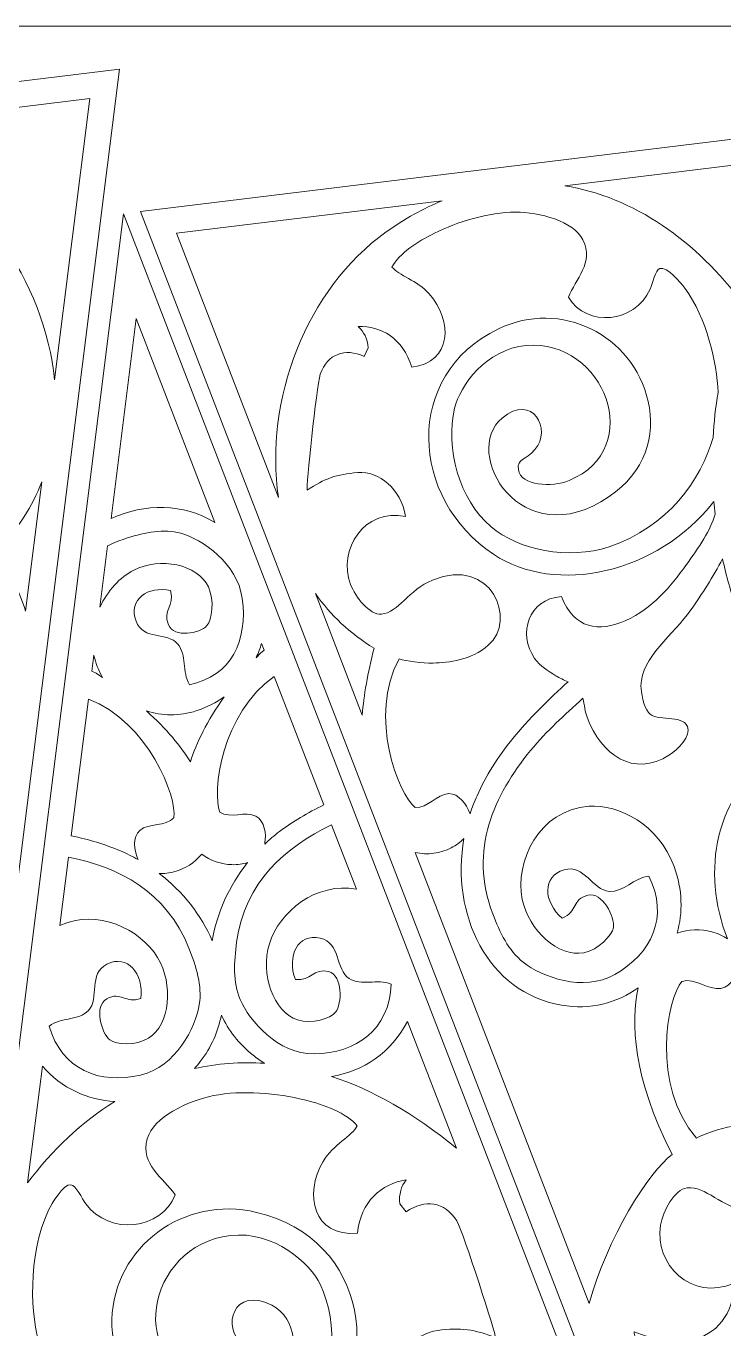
# Model space of a CAD drawing. Header units: millimetres. Extents: x -450 to 450, y -635 to 635.
# Drawn here: x 130.8 to 212, y -186.8 to -35.2 of the extents above; entities that cross this region are included whole.
import ezdxf

# ---------------------------------------------------------------- set-up
doc = ezdxf.new("R2010")
doc.units = ezdxf.units.MM
doc.header["$MEASUREMENT"] = 0
doc.layers.add('Camada 1', color=7, linetype='Continuous')

msp = doc.modelspace()

# ---------------------------------------------------------------- linework, layer by layer
at = {"layer": 'Camada 1', "color": 254, "lineweight": 20}
msp.add_lwpolyline([(-450, -635.1801), (450, -635.1801), (450, -35.1801), (-450, -35.1801), (-450, -635.1801)], close=True, dxfattribs=at)
at = {"layer": 'Camada 1', "color": 250, "lineweight": 20}
for points, knots in [([(106.8318, -317.8333), (106.8318, -317.8333), (141.7092, -40.1801), (141.7092, -40.1801), (141.7092, -40.1801), (141.7092, -40.1801), (6.066, -56.7701), (6.066, -56.7701), (6.066, -56.7701), (6.066, -56.7701), (106.8318, -317.8333), (106.8318, -317.8333)], [0, 0, 0, 0, 0.25, 0.25, 0.25, 0.25, 0.5, 0.5, 0.5, 0.5, 1, 1, 1, 1]), ([(244.8996, -317.8333), (244.8996, -317.8333), (279.777, -40.1801), (279.777, -40.1801), (279.777, -40.1801), (279.777, -40.1801), (144.1338, -56.7701), (144.1338, -56.7701), (144.1338, -56.7701), (144.1338, -56.7701), (244.8996, -317.8333), (244.8996, -317.8333)], [0, 0, 0, 0, 0.25, 0.25, 0.25, 0.25, 0.5, 0.5, 0.5, 0.5, 1, 1, 1, 1]), ([(134.1438, -76.3366), (133.0051, -64.9394), (125.2052, -53.5824), (114.5093, -49.364), (114.5093, -49.364), (112.051, -48.3944), (109.6575, -47.7557), (107.3385, -47.4062), (107.3385, -47.4062), (107.3385, -47.4062), (138.2529, -43.6252), (138.2529, -43.6252), (138.2529, -43.6252), (138.2529, -43.6252), (134.1438, -76.3366), (134.1438, -76.3366)], [0, 0, 0, 0, 0.2, 0.2, 0.2, 0.2, 0.4, 0.4, 0.4, 0.4, 0.6, 0.6, 0.6, 0.6, 1, 1, 1, 1]), ([(231.126, -49.1528), (223.6511, -52.363), (217.7781, -59.0626), (214.2819, -67.4962), (214.2819, -67.4962), (208.8559, -60.1544), (201.5418, -55.0665), (193.5133, -53.753), (193.5133, -53.753), (193.5133, -53.753), (231.126, -49.1528), (231.126, -49.1528)], [0, 0, 0, 0, 0.25, 0.25, 0.25, 0.25, 0.5, 0.5, 0.5, 0.5, 1, 1, 1, 1]), ([(172.7454, -59.1279), (163.3814, -65.7998), (158.5486, -78.7018), (160.1902, -90.0374), (160.1902, -90.0374), (160.1902, -90.0374), (148.3185, -59.2806), (148.3185, -59.2806), (148.3185, -59.2806), (148.3185, -59.2806), (179.233, -55.4996), (179.233, -55.4996), (179.233, -55.4996), (177.0667, -56.3976), (174.8974, -57.5944), (172.7454, -59.1279)], [0, 0, 0, 0, 0.2, 0.2, 0.2, 0.2, 0.4, 0.4, 0.4, 0.4, 0.6, 0.6, 0.6, 0.6, 1, 1, 1, 1]), ([(142.1486, -57.0129), (142.1486, -57.0129), (107.2712, -334.6661), (107.2712, -334.6661), (107.2712, -334.6661), (107.2712, -334.6661), (242.9144, -318.0761), (242.9144, -318.0761), (242.9144, -318.0761), (242.9144, -318.0761), (142.1486, -57.0129), (142.1486, -57.0129)], [0, 0, 0, 0, 0.25, 0.25, 0.25, 0.25, 0.5, 0.5, 0.5, 0.5, 1, 1, 1, 1]), ([(183.3066, -124.7174), (182.9933, -125.4095), (182.7211, -126.1144), (182.4893, -126.827), (182.4893, -126.827), (182.4893, -126.827), (182.4253, -126.6831), (182.4253, -126.6831), (182.4253, -126.6831), (182.1157, -125.7587), (181.1752, -124.4371), (180.0255, -124.4735), (180.0255, -124.4735), (178.607, -124.5186), (177.577, -126.2129), (176.1004, -126.0797), (176.1004, -126.0797), (174.1796, -124.5974), (170.5822, -115.4978), (174.2372, -108.8007), (174.2372, -108.8007), (175.0481, -109.0543), (176.9417, -109.3304), (178.1877, -109.2814), (178.1877, -109.2814), (180.037, -109.2079), (182.617, -108.9752), (184.6177, -107.2217), (184.6177, -107.2217), (188.0154, -104.2458), (184.9734, -96.825), (178.1328, -99.6257), (178.1328, -99.6257), (175.3056, -100.783), (174.1864, -103.4124), (172.1905, -103.6016), (172.1905, -103.6016), (170.8063, -103.7329), (169.1371, -101.5912), (168.5936, -100.1323), (168.5936, -100.1323), (167.0736, -96.051), (170.1769, -91.2261), (174.9992, -92.2473), (174.9992, -92.2473), (174.4089, -88.9637), (171.9465, -86.9418), (169.4187, -87.1327), (169.4187, -87.1327), (166.9602, -87.3185), (165.5566, -87.8082), (163.5294, -89.1742), (163.5294, -89.1742), (163.4281, -88.9275), (164.6054, -77.2459), (165.066, -75.689), (165.066, -75.689), (165.9191, -73.3056), (167.9223, -72.6005), (170.1671, -73.605), (170.1671, -73.605), (170.1671, -73.605), (170.6469, -72.6102), (170.6469, -72.6102), (170.6469, -72.6102), (170.5653, -71.5303), (170.1234, -70.7122), (169.4794, -70.1507), (169.4794, -70.1507), (172.1221, -69.9958), (174.6957, -71.5325), (175.7146, -74.8468), (175.7146, -74.8468), (180.4198, -74.336), (180.4989, -69.4719), (177.7447, -66.3293), (177.7447, -66.3293), (176.3438, -64.7315), (174.1827, -64.2159), (173.4105, -63.219), (173.4105, -63.219), (174.2216, -61.6209), (176.4685, -60.2047), (178.3494, -59.2755), (178.3494, -59.2755), (180.9792, -57.9757), (184.749, -56.8138), (187.7707, -56.8334), (187.7707, -56.8334), (190.6317, -56.8514), (194.4992, -57.8262), (195.6363, -60.066), (195.6363, -60.066), (196.9709, -62.695), (194.7658, -64.6236), (193.9411, -66.73), (193.9411, -66.73), (196.0735, -70.267), (201.682, -69.7617), (203.4596, -65.7768), (203.4596, -65.7768), (203.7561, -65.1118), (204.0569, -63.5679), (204.5959, -63.3795), (204.5959, -63.3795), (205.3913, -63.1), (207.0305, -65.0363), (207.482, -65.6591), (207.482, -65.6591), (210.0923, -69.2623), (211.1909, -74.2323), (211.3619, -77.8045), (211.3619, -77.8045), (211.0782, -79.5199), (210.8801, -81.2691), (210.7748, -83.0434), (210.7748, -83.0434), (209.3791, -87.9613), (205.5371, -93.4652), (198.6971, -95.7504), (198.6971, -95.7504), (193.9004, -97.352), (188.1275, -96.1313), (184.9086, -93.408), (184.9086, -93.408), (181.2194, -90.2863), (179.5916, -84.2103), (180.6908, -79.6406), (180.6908, -79.6406), (181.3113, -77.0626), (184.3591, -72.7509), (189.0351, -72.3469), (189.0351, -72.3469), (198.1701, -71.5564), (203.0008, -84.3911), (194.0132, -88.0475), (194.0132, -88.0475), (192.0557, -88.8446), (188.4001, -88.7311), (188.1255, -86.7702), (188.1255, -86.7702), (187.9437, -85.467), (188.9506, -85.7174), (190.0525, -84.4483), (190.0525, -84.4483), (192.0586, -82.1375), (189.7763, -77.818), (186.2147, -80.7884), (186.2147, -80.7884), (181.4299, -84.7785), (188.4088, -96.9204), (198.6724, -89.9247), (198.6724, -89.9247), (202.8592, -87.07), (204.1523, -82.8287), (203.2347, -78.8605), (203.2347, -78.8605), (201.4326, -71.067), (193.056, -66.9261), (185.7978, -70.4098), (185.7978, -70.4098), (174.6457, -75.7625), (175.5056, -90.2085), (185.2205, -96.6354), (185.2205, -96.6354), (192.476, -101.436), (204.2398, -98.941), (210.878, -90.4977), (210.878, -90.4977), (210.92, -90.9871), (210.9695, -91.477), (211.0256, -91.9677), (211.0256, -91.9677), (210.5253, -93.79), (209.0809, -95.8796), (207.6778, -97.8241), (207.6778, -97.8241), (205.7819, -100.4519), (203.6922, -102.9593), (200.6259, -104.3343), (200.6259, -104.3343), (197.4722, -105.7481), (194.6435, -105.3372), (193.119, -101.5421), (193.119, -101.5421), (189.2636, -101.837), (188.0285, -105.8697), (190.0145, -108.7391), (190.0145, -108.7391), (190.6484, -109.656), (191.5938, -110.2072), (192.4778, -110.7642), (192.4778, -110.7642), (192.9048, -111.0331), (193.4308, -111.2545), (193.9091, -111.4703), (193.9091, -111.4703), (191.7567, -113.3512), (189.1971, -115.9352), (187.4765, -118.0514), (187.4765, -118.0514), (185.691, -120.2475), (184.3397, -122.4347), (183.3066, -124.7174)], [0, 0, 0, 0, 0.01923077, 0.01923077, 0.01923077, 0.01923077, 0.03846154, 0.03846154, 0.03846154, 0.03846154, 0.05769231, 0.05769231, 0.05769231, 0.05769231, 0.07692308, 0.07692308, 0.07692308, 0.07692308, 0.09615385, 0.09615385, 0.09615385, 0.09615385, 0.11538462, 0.11538462, 0.11538462, 0.11538462, 0.13461538, 0.13461538, 0.13461538, 0.13461538, 0.15384615, 0.15384615, 0.15384615, 0.15384615, 0.17307692, 0.17307692, 0.17307692, 0.17307692, 0.19230769, 0.19230769, 0.19230769, 0.19230769, 0.21153846, 0.21153846, 0.21153846, 0.21153846, 0.23076923, 0.23076923, 0.23076923, 0.23076923, 0.25, 0.25, 0.25, 0.25, 0.26923077, 0.26923077, 0.26923077, 0.26923077, 0.28846154, 0.28846154, 0.28846154, 0.28846154, 0.30769231, 0.30769231, 0.30769231, 0.30769231, 0.32692308, 0.32692308, 0.32692308, 0.32692308, 0.34615385, 0.34615385, 0.34615385, 0.34615385, 0.36538462, 0.36538462, 0.36538462, 0.36538462, 0.38461538, 0.38461538, 0.38461538, 0.38461538, 0.40384615, 0.40384615, 0.40384615, 0.40384615, 0.42307692, 0.42307692, 0.42307692, 0.42307692, 0.44230769, 0.44230769, 0.44230769, 0.44230769, 0.46153846, 0.46153846, 0.46153846, 0.46153846, 0.48076923, 0.48076923, 0.48076923, 0.48076923, 0.5, 0.5, 0.5, 0.5, 0.51923077, 0.51923077, 0.51923077, 0.51923077, 0.53846154, 0.53846154, 0.53846154, 0.53846154, 0.55769231, 0.55769231, 0.55769231, 0.55769231, 0.57692308, 0.57692308, 0.57692308, 0.57692308, 0.59615385, 0.59615385, 0.59615385, 0.59615385, 0.61538462, 0.61538462, 0.61538462, 0.61538462, 0.63461538, 0.63461538, 0.63461538, 0.63461538, 0.65384615, 0.65384615, 0.65384615, 0.65384615, 0.67307692, 0.67307692, 0.67307692, 0.67307692, 0.69230769, 0.69230769, 0.69230769, 0.69230769, 0.71153846, 0.71153846, 0.71153846, 0.71153846, 0.73076923, 0.73076923, 0.73076923, 0.73076923, 0.75, 0.75, 0.75, 0.75, 0.76923077, 0.76923077, 0.76923077, 0.76923077, 0.78846154, 0.78846154, 0.78846154, 0.78846154, 0.80769231, 0.80769231, 0.80769231, 0.80769231, 0.82692308, 0.82692308, 0.82692308, 0.82692308, 0.84615385, 0.84615385, 0.84615385, 0.84615385, 0.86538462, 0.86538462, 0.86538462, 0.86538462, 0.88461538, 0.88461538, 0.88461538, 0.88461538, 0.90384615, 0.90384615, 0.90384615, 0.90384615, 0.92307692, 0.92307692, 0.92307692, 0.92307692, 0.94230769, 0.94230769, 0.94230769, 0.94230769, 0.96153846, 0.96153846, 0.96153846, 0.96153846, 1, 1, 1, 1]), ([(152.8017, -92.9442), (149.1023, -90.6614), (144.7043, -90.7066), (140.7193, -92.4617), (140.7193, -92.4617), (140.7193, -92.4617), (143.6402, -69.2086), (143.6402, -69.2086), (143.6402, -69.2086), (143.6402, -69.2086), (152.8017, -92.9442), (152.8017, -92.9442)], [0, 0, 0, 0, 0.25, 0.25, 0.25, 0.25, 0.5, 0.5, 0.5, 0.5, 1, 1, 1, 1]), ([(130.7651, -103.2351), (130.0362, -101.0644), (128.9963, -98.6627), (127.5508, -96.0213), (127.5508, -96.0213), (129.8798, -93.6899), (131.5541, -91.0397), (132.6523, -88.2109), (132.6523, -88.2109), (132.6523, -88.2109), (130.7651, -103.2351), (130.7651, -103.2351)], [0, 0, 0, 0, 0.25, 0.25, 0.25, 0.25, 0.5, 0.5, 0.5, 0.5, 1, 1, 1, 1]), ([(155.9841, -101.7771), (156.6539, -106.6441), (154.7081, -110.8258), (149.8257, -111.8091), (149.8257, -111.8091), (148.9705, -110.2741), (149.535, -108.3515), (148.4938, -107.0861), (148.4938, -107.0861), (147.2775, -105.6077), (144.4712, -106.7105), (143.6254, -104.4122), (143.6254, -104.4122), (142.6981, -101.8955), (144.965, -100.2612), (147.6516, -100.8579), (147.6516, -100.8579), (148.1279, -102.7116), (146.663, -103.0762), (147.3875, -104.8229), (147.3875, -104.8229), (148.0503, -106.4224), (151.0937, -105.8288), (151.8784, -104.9314), (151.8784, -104.9314), (152.4695, -104.2553), (152.7762, -102.0015), (152.0363, -100.4321), (152.0363, -100.4321), (150.7802, -97.7672), (146.4257, -96.9179), (143.3655, -98.4711), (143.3655, -98.4711), (141.7501, -99.2917), (140.2974, -100.8715), (139.4212, -102.7952), (139.4212, -102.7952), (139.4212, -102.7952), (140.3183, -95.6541), (140.3183, -95.6541), (140.3183, -95.6541), (141.0336, -95.2975), (141.8005, -94.9883), (142.6234, -94.7323), (142.6234, -94.7323), (144.672, -94.0945), (146.8354, -93.6164), (148.8232, -94.1777), (148.8232, -94.1777), (151.3038, -94.8782), (155.4112, -97.6069), (155.9841, -101.7771)], [0, 0, 0, 0, 0.07142857, 0.07142857, 0.07142857, 0.07142857, 0.14285714, 0.14285714, 0.14285714, 0.14285714, 0.21428571, 0.21428571, 0.21428571, 0.21428571, 0.28571429, 0.28571429, 0.28571429, 0.28571429, 0.35714286, 0.35714286, 0.35714286, 0.35714286, 0.42857143, 0.42857143, 0.42857143, 0.42857143, 0.5, 0.5, 0.5, 0.5, 0.57142857, 0.57142857, 0.57142857, 0.57142857, 0.64285714, 0.64285714, 0.64285714, 0.64285714, 0.71428571, 0.71428571, 0.71428571, 0.71428571, 0.78571429, 0.78571429, 0.78571429, 0.78571429, 0.85714286, 0.85714286, 0.85714286, 0.85714286, 1, 1, 1, 1]), ([(199.3307, -145.5214), (195.6601, -147.6089), (190.8501, -145.787), (188.6952, -144.1009), (188.6952, -144.1009), (186.9683, -142.7499), (185.951, -140.6067), (185.1342, -138.4629), (185.1342, -138.4629), (182.2849, -130.9881), (185.3198, -124.6312), (189.5439, -119.4489), (189.5439, -119.4489), (191.4271, -117.1391), (193.5003, -115.3595), (195.6271, -113.3858), (195.6271, -113.3858), (195.8208, -114.1509), (195.8801, -114.986), (196.1132, -115.5975), (196.1132, -115.5975), (197.777, -119.9628), (201.4493, -122.6465), (205.7261, -119.9758), (205.7261, -119.9758), (206.6729, -119.3838), (208.2513, -117.7206), (207.7914, -116.6644), (207.7914, -116.6644), (207.1497, -115.192), (204.2088, -116.1777), (203.2495, -115.0376), (203.2495, -115.0376), (202.686, -114.3677), (202.3776, -112.707), (202.3877, -111.9247), (202.3877, -111.9247), (202.4302, -108.6066), (206.2281, -105.9074), (208.1993, -103.1002), (208.1993, -103.1002), (209.5075, -101.2376), (210.7649, -99.2496), (211.8886, -97.175), (211.8886, -97.175), (212.3135, -99.1171), (212.8569, -101.0566), (213.5212, -102.9805), (213.5212, -102.9805), (214.0774, -102.2663), (214.6708, -101.8803), (215.2806, -101.7508), (215.2806, -101.7508), (214.1313, -106.3555), (212.9573, -110.4325), (213.2483, -114.4643), (213.2483, -114.4643), (213.4442, -117.1645), (215.5916, -119.4593), (217.9974, -120.1408), (217.9974, -120.1408), (211.0916, -124.3662), (209.3034, -133.501), (212.4632, -141.372), (212.4632, -141.372), (211.9459, -141.0171), (211.317, -140.7399), (210.6313, -140.5609), (210.6313, -140.5609), (209.3677, -140.2314), (207.9089, -140.235), (206.5876, -140.7005), (206.5876, -140.7005), (207.2687, -138.3393), (207.2382, -135.6706), (206.2414, -132.9359), (206.2414, -132.9359), (204.472, -128.0805), (199.8232, -125.6975), (196.3066, -125.9499), (196.3066, -125.9499), (190.4983, -126.3652), (187.6697, -132.4484), (188.5727, -136.7865), (188.5727, -136.7865), (189.3173, -140.3598), (192.7991, -143.5545), (195.7188, -142.9809), (195.7188, -142.9809), (197.4386, -142.6431), (199.025, -140.9884), (199.1788, -140.0657), (199.1788, -140.0657), (199.3828, -138.841), (197.8891, -135.8749), (196.1955, -136.2969), (196.1955, -136.2969), (194.3455, -136.7574), (195.0017, -138.2339), (193.2271, -138.9725), (193.2271, -138.9725), (191.0215, -137.0467), (190.8526, -134.1006), (193.4429, -133.3373), (193.4429, -133.3373), (195.8079, -132.6398), (196.7458, -135.7182), (198.7007, -135.8434), (198.7007, -135.8434), (200.374, -135.9508), (201.5318, -134.2808), (203.2987, -134.0628), (203.2987, -134.0628), (205.6702, -138.8402), (203.6156, -143.0861), (199.3307, -145.5214)], [0, 0, 0, 0, 0.03333333, 0.03333333, 0.03333333, 0.03333333, 0.06666667, 0.06666667, 0.06666667, 0.06666667, 0.1, 0.1, 0.1, 0.1, 0.13333333, 0.13333333, 0.13333333, 0.13333333, 0.16666667, 0.16666667, 0.16666667, 0.16666667, 0.2, 0.2, 0.2, 0.2, 0.23333333, 0.23333333, 0.23333333, 0.23333333, 0.26666667, 0.26666667, 0.26666667, 0.26666667, 0.3, 0.3, 0.3, 0.3, 0.33333333, 0.33333333, 0.33333333, 0.33333333, 0.36666667, 0.36666667, 0.36666667, 0.36666667, 0.4, 0.4, 0.4, 0.4, 0.43333333, 0.43333333, 0.43333333, 0.43333333, 0.46666667, 0.46666667, 0.46666667, 0.46666667, 0.5, 0.5, 0.5, 0.5, 0.53333333, 0.53333333, 0.53333333, 0.53333333, 0.56666667, 0.56666667, 0.56666667, 0.56666667, 0.6, 0.6, 0.6, 0.6, 0.63333333, 0.63333333, 0.63333333, 0.63333333, 0.66666667, 0.66666667, 0.66666667, 0.66666667, 0.7, 0.7, 0.7, 0.7, 0.73333333, 0.73333333, 0.73333333, 0.73333333, 0.76666667, 0.76666667, 0.76666667, 0.76666667, 0.8, 0.8, 0.8, 0.8, 0.83333333, 0.83333333, 0.83333333, 0.83333333, 0.86666667, 0.86666667, 0.86666667, 0.86666667, 0.9, 0.9, 0.9, 0.9, 0.93333333, 0.93333333, 0.93333333, 0.93333333, 1, 1, 1, 1]), ([(171.333, -107.553), (170.5668, -110.4649), (170.1365, -113.0464), (169.9522, -115.3287), (169.9522, -115.3287), (169.9522, -115.3287), (164.4996, -101.2023), (164.4996, -101.2023), (164.4996, -101.2023), (166.2471, -103.6831), (168.5108, -105.8516), (171.333, -107.553)], [0, 0, 0, 0, 0.25, 0.25, 0.25, 0.25, 0.5, 0.5, 0.5, 0.5, 1, 1, 1, 1]), ([(158.5282, -107.7801), (158.5282, -107.7801), (158.0965, -108.1415), (158.0965, -108.1415), (158.0965, -108.1415), (158.0965, -108.1415), (157.6069, -108.6644), (157.6069, -108.6644), (157.6069, -108.6644), (157.8537, -108.1231), (158.0599, -107.5642), (158.2243, -106.9928), (158.2243, -106.9928), (158.2243, -106.9928), (158.5282, -107.7801), (158.5282, -107.7801)], [0, 0, 0, 0, 0.2, 0.2, 0.2, 0.2, 0.4, 0.4, 0.4, 0.4, 0.6, 0.6, 0.6, 0.6, 1, 1, 1, 1]), ([(139.7315, -110.9577), (139.7315, -110.9577), (138.9931, -110.4779), (138.9931, -110.4779), (138.9931, -110.4779), (138.9931, -110.4779), (138.4871, -110.2312), (138.4871, -110.2312), (138.4871, -110.2312), (138.4871, -110.2312), (138.7225, -108.3576), (138.7225, -108.3576), (138.7225, -108.3576), (138.9015, -109.2362), (139.2292, -110.1116), (139.7315, -110.9577)], [0, 0, 0, 0, 0.2, 0.2, 0.2, 0.2, 0.4, 0.4, 0.4, 0.4, 0.6, 0.6, 0.6, 0.6, 1, 1, 1, 1]), ([(165.4824, -125.797), (163.5764, -126.6944), (161.8819, -127.7178), (160.3282, -128.8839), (160.3282, -128.8839), (159.7226, -129.3384), (159.1466, -129.8241), (158.6023, -130.3357), (158.6023, -130.3357), (158.6023, -130.3357), (158.6155, -130.1792), (158.6155, -130.1792), (158.6155, -130.1792), (158.7882, -129.2228), (158.6001, -127.6171), (157.5778, -127.0973), (157.5778, -127.0973), (156.3166, -126.4564), (154.604, -127.4428), (153.3775, -126.6187), (153.3775, -126.6187), (152.4266, -124.4399), (153.589, -115.0559), (159.7099, -110.8419), (159.7099, -110.8419), (159.7099, -110.8419), (165.4824, -125.797), (165.4824, -125.797)], [0, 0, 0, 0, 0.125, 0.125, 0.125, 0.125, 0.25, 0.25, 0.25, 0.25, 0.375, 0.375, 0.375, 0.375, 0.5, 0.5, 0.5, 0.5, 0.625, 0.625, 0.625, 0.625, 0.75, 0.75, 0.75, 0.75, 1, 1, 1, 1]), ([(138.0781, -113.4876), (145.0342, -116.1022), (148.424, -124.9294), (148.0262, -127.2732), (148.0262, -127.2732), (147.0344, -128.3686), (145.1346, -127.824), (144.0651, -128.75), (144.0651, -128.75), (143.1981, -129.5008), (143.4026, -131.1046), (143.8007, -131.9911), (143.8007, -131.9911), (143.8007, -131.9911), (143.8512, -132.1399), (143.8512, -132.1399), (143.8512, -132.1399), (143.1997, -131.7746), (142.5236, -131.442), (141.8263, -131.1468), (141.8263, -131.1468), (140.0373, -130.3895), (138.1461, -129.8047), (136.0801, -129.3931), (136.0801, -129.3931), (136.0801, -129.3931), (138.0781, -113.4876), (138.0781, -113.4876)], [0, 0, 0, 0, 0.125, 0.125, 0.125, 0.125, 0.25, 0.25, 0.25, 0.25, 0.375, 0.375, 0.375, 0.375, 0.5, 0.5, 0.5, 0.5, 0.625, 0.625, 0.625, 0.625, 0.75, 0.75, 0.75, 0.75, 1, 1, 1, 1]), ([(153.8886, -113.2098), (151.8799, -116.0383), (150.657, -118.5728), (149.9457, -120.7637), (149.9457, -120.7637), (148.8137, -118.9472), (147.1815, -116.9494), (144.8453, -114.8617), (144.8453, -114.8617), (146.6154, -115.4186), (148.635, -115.4983), (150.6878, -114.824), (150.6878, -114.824), (151.8855, -114.4308), (152.9532, -113.8808), (153.8886, -113.2098)], [0, 0, 0, 0, 0.2, 0.2, 0.2, 0.2, 0.4, 0.4, 0.4, 0.4, 0.6, 0.6, 0.6, 0.6, 1, 1, 1, 1]), ([(173.3173, -146.6391), (173.0985, -151.9517), (169.2666, -154.6768), (164.3542, -154.75), (164.3542, -154.75), (160.1453, -154.8137), (156.8157, -150.9145), (155.741, -148.4077), (155.741, -148.4077), (154.88, -146.3989), (155.0188, -144.038), (155.3331, -141.7727), (155.3331, -141.7727), (156.3129, -134.7048), (160.9809, -130.679), (166.3777, -128.1168), (166.3777, -128.1168), (166.3777, -128.1168), (169.2671, -135.6026), (169.2671, -135.6026), (169.2671, -135.6026), (164.6294, -134.695), (160.2838, -138.2219), (159.1419, -141.9568), (159.1419, -141.9568), (158.0789, -145.4368), (159.5896, -149.8984), (162.4164, -150.7974), (162.4164, -150.7974), (164.0813, -151.3269), (166.261, -150.6417), (166.838, -149.9093), (166.838, -149.9093), (167.6037, -148.9367), (167.7209, -145.6283), (166.0383, -145.1848), (166.0383, -145.1848), (164.2007, -144.7), (164.0662, -146.3052), (162.1612, -146.0996), (162.1612, -146.0996), (161.1573, -143.3587), (162.4226, -140.703), (165.0524, -141.2785), (165.0524, -141.2785), (167.4538, -141.8031), (166.7968, -144.9429), (168.4452, -145.9901), (168.4452, -145.9901), (169.856, -146.8865), (171.6687, -145.9822), (173.3173, -146.6391)], [0, 0, 0, 0, 0.07142857, 0.07142857, 0.07142857, 0.07142857, 0.14285714, 0.14285714, 0.14285714, 0.14285714, 0.21428571, 0.21428571, 0.21428571, 0.21428571, 0.28571429, 0.28571429, 0.28571429, 0.28571429, 0.35714286, 0.35714286, 0.35714286, 0.35714286, 0.42857143, 0.42857143, 0.42857143, 0.42857143, 0.5, 0.5, 0.5, 0.5, 0.57142857, 0.57142857, 0.57142857, 0.57142857, 0.64285714, 0.64285714, 0.64285714, 0.64285714, 0.71428571, 0.71428571, 0.71428571, 0.71428571, 0.78571429, 0.78571429, 0.78571429, 0.78571429, 0.85714286, 0.85714286, 0.85714286, 0.85714286, 1, 1, 1, 1]), ([(206.0087, -166.4489), (203.357, -168.4158), (198.3916, -176.2003), (196.3751, -183.7853), (196.3751, -183.7853), (196.3751, -183.7853), (176.1221, -131.3138), (176.1221, -131.3138), (176.1221, -131.3138), (177.5473, -131.6666), (179.0684, -131.4027), (180.2848, -130.7874), (180.2848, -130.7874), (180.8672, -130.4926), (181.3804, -130.117), (181.779, -129.6899), (181.779, -129.6899), (180.2494, -138.4865), (184.4913, -147.5953), (193.146, -149.0883), (193.146, -149.0883), (196.4606, -149.6602), (199.6016, -148.8289), (202.0567, -147.0812), (202.0567, -147.0812), (201.1809, -151.0507), (201.4106, -157.3838), (206.0087, -166.4489)], [0, 0, 0, 0, 0.125, 0.125, 0.125, 0.125, 0.25, 0.25, 0.25, 0.25, 0.375, 0.375, 0.375, 0.375, 0.5, 0.5, 0.5, 0.5, 0.625, 0.625, 0.625, 0.625, 0.75, 0.75, 0.75, 0.75, 1, 1, 1, 1]), ([(144.1529, -157.2207), (139.3676, -158.3336), (134.9919, -156.6124), (133.4992, -151.5091), (133.4992, -151.5091), (134.9408, -150.4742), (136.9181, -150.915), (138.0713, -149.705), (138.0713, -149.705), (139.4188, -148.2914), (138.0243, -145.4026), (140.2286, -144.3146), (140.2286, -144.3146), (142.6422, -143.1223), (144.5102, -145.3947), (144.1964, -148.2968), (144.1964, -148.2968), (142.3971, -148.9555), (141.8798, -147.43), (140.2131, -148.3434), (140.2131, -148.3434), (138.687, -149.1793), (139.5982, -152.362), (140.5757, -153.1213), (140.5757, -153.1213), (141.3121, -153.6931), (143.5928, -153.8328), (145.081, -152.9177), (145.081, -152.9177), (147.6077, -151.3639), (147.9986, -146.6697), (146.1283, -143.5484), (146.1283, -143.5484), (144.1199, -140.1989), (139.0523, -137.8232), (134.7701, -139.8219), (134.7701, -139.8219), (134.7701, -139.8219), (135.7702, -131.8602), (135.7702, -131.8602), (135.7702, -131.8602), (141.6255, -133.0463), (147.1261, -135.8284), (149.7805, -142.4518), (149.7805, -142.4518), (150.6315, -144.5746), (151.3352, -146.8325), (150.9837, -148.9896), (150.9837, -148.9896), (150.5448, -151.6815), (148.2531, -156.2682), (144.1529, -157.2207)], [0, 0, 0, 0, 0.07142857, 0.07142857, 0.07142857, 0.07142857, 0.14285714, 0.14285714, 0.14285714, 0.14285714, 0.21428571, 0.21428571, 0.21428571, 0.21428571, 0.28571429, 0.28571429, 0.28571429, 0.28571429, 0.35714286, 0.35714286, 0.35714286, 0.35714286, 0.42857143, 0.42857143, 0.42857143, 0.42857143, 0.5, 0.5, 0.5, 0.5, 0.57142857, 0.57142857, 0.57142857, 0.57142857, 0.64285714, 0.64285714, 0.64285714, 0.64285714, 0.71428571, 0.71428571, 0.71428571, 0.71428571, 0.78571429, 0.78571429, 0.78571429, 0.78571429, 0.85714286, 0.85714286, 0.85714286, 0.85714286, 1, 1, 1, 1]), ([(156.6085, -132.497), (154.4369, -135.2152), (153.0131, -138.3979), (152.4932, -141.5926), (152.4932, -141.5926), (151.2187, -138.6174), (149.0699, -135.8716), (146.3071, -133.757), (146.3071, -133.757), (146.8877, -133.8001), (147.5176, -133.7283), (148.1435, -133.5506), (148.1435, -133.5506), (149.3043, -133.2205), (150.4539, -132.5249), (151.2609, -131.5173), (151.2609, -131.5173), (152.287, -132.3007), (153.5704, -132.6988), (154.7765, -132.7393), (154.7765, -132.7393), (155.4268, -132.761), (156.0554, -132.6788), (156.6085, -132.497)], [0, 0, 0, 0, 0.14285714, 0.14285714, 0.14285714, 0.14285714, 0.28571429, 0.28571429, 0.28571429, 0.28571429, 0.42857143, 0.42857143, 0.42857143, 0.42857143, 0.57142857, 0.57142857, 0.57142857, 0.57142857, 0.71428571, 0.71428571, 0.71428571, 0.71428571, 1, 1, 1, 1]), ([(217.6787, -211.7324), (218.2922, -210.5383), (220.4936, -209.5424), (221.6515, -207.5935), (221.6515, -207.5935), (223.9274, -203.7606), (222.8061, -198.7604), (217.665, -199.2438), (217.665, -199.2438), (217.2817, -202.8812), (214.8567, -205.0189), (211.9972, -205.4267), (211.9972, -205.4267), (212.5663, -204.7092), (212.8646, -203.7704), (212.7217, -202.6389), (212.7217, -202.6389), (212.7217, -202.6389), (211.9966, -201.7159), (211.9966, -201.7159), (211.9966, -201.7159), (209.8098, -203.2341), (207.5171, -202.9369), (206.0968, -200.6617), (206.0968, -200.6617), (205.2723, -199.1546), (201.5237, -187.3582), (201.5795, -187.0818), (201.5795, -187.0818), (204.0388, -188.0556), (205.6442, -188.2594), (208.3133, -187.9231), (208.3133, -187.9231), (211.0575, -187.5772), (213.2601, -184.9629), (213.1915, -181.4493), (213.1915, -181.4493), (208.2518, -183.5381), (203.9045, -179.2276), (204.6603, -174.6915), (204.6603, -174.6915), (204.9308, -173.0699), (206.2596, -170.5024), (207.768, -170.3405), (207.768, -170.3405), (209.943, -170.1071), (211.7003, -172.579), (214.9706, -173.1656), (214.9706, -173.1656), (222.8836, -174.5857), (224.5556, -166.2779), (220.2875, -163.9381), (220.2875, -163.9381), (217.774, -162.559), (214.965, -162.8728), (212.9716, -163.1942), (212.9716, -163.1942), (211.6285, -163.4112), (209.6622, -164.1026), (208.8489, -164.5383), (208.8489, -164.5383), (203.5126, -158.4153), (205.4207, -148.2568), (207.1593, -146.3152), (207.1593, -146.3152), (208.7101, -145.8609), (210.1727, -147.3873), (211.6995, -147.1292), (211.6995, -147.1292), (212.9368, -146.9199), (213.661, -145.3548), (213.7953, -144.3348), (213.7953, -144.3348), (213.7953, -144.3348), (213.833, -144.1726), (213.833, -144.1726), (213.833, -144.1726), (214.2328, -144.8578), (214.6741, -145.5266), (215.1567, -146.1731), (215.1567, -146.1731), (216.748, -148.3059), (218.6595, -150.2717), (221.037, -152.1536), (221.037, -152.1536), (223.3281, -153.9669), (226.6164, -156.0826), (229.3192, -157.5605), (229.3192, -157.5605), (228.8537, -157.8859), (228.3384, -158.2272), (227.939, -158.5962), (227.939, -158.5962), (227.1122, -159.3606), (226.2186, -160.1321), (225.736, -161.2141), (225.736, -161.2141), (224.2234, -164.6002), (226.4039, -168.4946), (230.5901, -167.9711), (230.5901, -167.9711), (231.4117, -163.7289), (234.3495, -162.6979), (238.0238, -163.4789), (238.0238, -163.4789), (241.5962, -164.2387), (244.3655, -166.3764), (246.9533, -168.6798), (246.9533, -168.6798), (249.5517, -170.9924), (252.2888, -173.5645), (252.311, -175.8613), (252.311, -175.8613), (243.4093, -168.268), (230.0199, -168.1267), (223.1883, -174.7282), (223.1883, -174.7282), (214.1677, -183.4434), (216.3266, -198.5288), (229.3947, -201.6553), (229.3947, -201.6553), (237.8999, -203.6901), (245.9762, -197.6203), (246.2427, -189.1943), (246.2427, -189.1943), (246.3783, -184.9043), (244.0915, -180.807), (239.0053, -178.7615), (239.0053, -178.7615), (226.5374, -173.7495), (221.661, -187.7721), (227.6287, -190.8604), (227.6287, -190.8604), (232.071, -193.1596), (233.5914, -188.214), (230.9534, -186.2612), (230.9534, -186.2612), (229.5045, -185.1889), (228.4809, -185.6633), (228.3976, -184.2801), (228.3976, -184.2801), (228.2734, -182.1984), (232.1589, -181.2964), (234.4223, -181.6982), (234.4223, -181.6982), (244.8139, -183.5399), (242.3825, -197.8159), (232.4441, -198.962), (232.4441, -198.962), (227.357, -199.5494), (223.1785, -195.7565), (221.9655, -193.2306), (221.9655, -193.2306), (219.8159, -188.7531), (220.2621, -182.1362), (223.5425, -178.1241), (223.5425, -178.1241), (226.4048, -174.624), (232.3187, -172.1251), (237.7901, -172.7472), (237.7901, -172.7472), (247.1351, -173.8112), (252.8653, -180.561), (254.5999, -186.0507), (254.5999, -186.0507), (255.6728, -189.4456), (256.1401, -196.5283), (253.5986, -201.8993), (253.5986, -201.8993), (253.2485, -202.6387), (251.9079, -204.9878), (250.9977, -204.8705), (250.9977, -204.8705), (250.381, -204.7917), (249.7303, -203.2638), (249.2715, -202.6415), (249.2715, -202.6415), (246.521, -198.913), (240.415, -199.596), (238.8883, -203.7024), (238.8883, -203.7024), (240.2192, -205.6979), (242.9885, -207.2137), (242.1214, -210.2121), (242.1214, -210.2121), (241.3827, -212.7664), (237.4541, -214.6026), (234.3981, -215.2355), (234.3981, -215.2355), (231.1705, -215.9045), (226.891, -215.5155), (223.8014, -214.7395), (223.8014, -214.7395), (221.5917, -214.1849), (218.887, -213.2067), (217.6787, -211.7324)], [0, 0, 0, 0, 0.02, 0.02, 0.02, 0.02, 0.04, 0.04, 0.04, 0.04, 0.06, 0.06, 0.06, 0.06, 0.08, 0.08, 0.08, 0.08, 0.1, 0.1, 0.1, 0.1, 0.12, 0.12, 0.12, 0.12, 0.14, 0.14, 0.14, 0.14, 0.16, 0.16, 0.16, 0.16, 0.18, 0.18, 0.18, 0.18, 0.2, 0.2, 0.2, 0.2, 0.22, 0.22, 0.22, 0.22, 0.24, 0.24, 0.24, 0.24, 0.26, 0.26, 0.26, 0.26, 0.28, 0.28, 0.28, 0.28, 0.3, 0.3, 0.3, 0.3, 0.32, 0.32, 0.32, 0.32, 0.34, 0.34, 0.34, 0.34, 0.36, 0.36, 0.36, 0.36, 0.38, 0.38, 0.38, 0.38, 0.4, 0.4, 0.4, 0.4, 0.42, 0.42, 0.42, 0.42, 0.44, 0.44, 0.44, 0.44, 0.46, 0.46, 0.46, 0.46, 0.48, 0.48, 0.48, 0.48, 0.5, 0.5, 0.5, 0.5, 0.52, 0.52, 0.52, 0.52, 0.54, 0.54, 0.54, 0.54, 0.56, 0.56, 0.56, 0.56, 0.58, 0.58, 0.58, 0.58, 0.6, 0.6, 0.6, 0.6, 0.62, 0.62, 0.62, 0.62, 0.64, 0.64, 0.64, 0.64, 0.66, 0.66, 0.66, 0.66, 0.68, 0.68, 0.68, 0.68, 0.7, 0.7, 0.7, 0.7, 0.72, 0.72, 0.72, 0.72, 0.74, 0.74, 0.74, 0.74, 0.76, 0.76, 0.76, 0.76, 0.78, 0.78, 0.78, 0.78, 0.8, 0.8, 0.8, 0.8, 0.82, 0.82, 0.82, 0.82, 0.84, 0.84, 0.84, 0.84, 0.86, 0.86, 0.86, 0.86, 0.88, 0.88, 0.88, 0.88, 0.9, 0.9, 0.9, 0.9, 0.92, 0.92, 0.92, 0.92, 0.94, 0.94, 0.94, 0.94, 0.96, 0.96, 0.96, 0.96, 1, 1, 1, 1]), ([(158.6013, -155.8437), (155.7743, -155.655), (153.0336, -155.8807), (150.4076, -156.4693), (150.4076, -156.4693), (150.6454, -156.2097), (150.8754, -155.9382), (151.095, -155.6522), (151.095, -155.6522), (152.3842, -153.9724), (153.182, -152.1408), (153.5524, -150.2526), (153.5524, -150.2526), (154.367, -151.9959), (155.5826, -153.5812), (157.2386, -154.9008), (157.2386, -154.9008), (157.6792, -155.2518), (158.1345, -155.5657), (158.6013, -155.8437)], [0, 0, 0, 0, 0.16666667, 0.16666667, 0.16666667, 0.16666667, 0.33333333, 0.33333333, 0.33333333, 0.33333333, 0.5, 0.5, 0.5, 0.5, 0.66666667, 0.66666667, 0.66666667, 0.66666667, 1, 1, 1, 1]), ([(180.8989, -165.7381), (175.9759, -161.6389), (171.088, -158.9181), (166.3544, -157.3715), (166.3544, -157.3715), (170.0103, -156.8271), (173.3807, -154.5804), (175.1981, -150.9685), (175.1981, -150.9685), (175.1981, -150.9685), (180.8989, -165.7381), (180.8989, -165.7381)], [0, 0, 0, 0, 0.25, 0.25, 0.25, 0.25, 0.5, 0.5, 0.5, 0.5, 1, 1, 1, 1]), ([(132.7173, -156.1641), (134.949, -158.7623), (138.0259, -160.1412), (141.1513, -160.2871), (141.1513, -160.2871), (137.2964, -162.675), (133.8693, -165.9145), (131.0082, -169.7695), (131.0082, -169.7695), (131.0082, -169.7695), (132.7173, -156.1641), (132.7173, -156.1641)], [0, 0, 0, 0, 0.25, 0.25, 0.25, 0.25, 0.5, 0.5, 0.5, 0.5, 1, 1, 1, 1]), ([(169.3695, -163.1138), (168.756, -164.3079), (166.5546, -165.3038), (165.3967, -167.2527), (165.3967, -167.2527), (163.1208, -171.0856), (164.2421, -176.0858), (169.3832, -175.6024), (169.3832, -175.6024), (169.7665, -171.965), (172.1915, -169.8273), (175.051, -169.4195), (175.051, -169.4195), (174.4819, -170.137), (174.1836, -171.0758), (174.3265, -172.2073), (174.3265, -172.2073), (174.3265, -172.2073), (175.0516, -173.1303), (175.0516, -173.1303), (175.0516, -173.1303), (177.2384, -171.6121), (179.5311, -171.9093), (180.9514, -174.1845), (180.9514, -174.1845), (181.7759, -175.6916), (185.5245, -187.488), (185.4687, -187.7644), (185.4687, -187.7644), (183.0094, -186.7906), (181.404, -186.5868), (178.7349, -186.9231), (178.7349, -186.9231), (175.9907, -187.269), (173.7881, -189.8833), (173.8567, -193.3969), (173.8567, -193.3969), (178.7964, -191.3081), (183.1437, -195.6186), (182.3879, -200.1547), (182.3879, -200.1547), (182.1174, -201.7763), (180.7886, -204.3438), (179.2802, -204.5057), (179.2802, -204.5057), (177.1052, -204.7391), (175.3479, -202.2672), (172.0776, -201.6806), (172.0776, -201.6806), (164.1646, -200.2605), (162.4926, -208.5683), (166.7607, -210.9081), (166.7607, -210.9081), (169.2742, -212.2872), (172.0832, -211.9734), (174.0766, -211.652), (174.0766, -211.652), (175.4197, -211.435), (177.386, -210.7436), (178.1993, -210.3079), (178.1993, -210.3079), (183.5356, -216.4309), (181.6275, -226.5894), (179.8889, -228.531), (179.8889, -228.531), (178.3381, -228.9853), (176.8755, -227.4589), (175.3487, -227.717), (175.3487, -227.717), (174.1114, -227.9263), (173.3872, -229.4914), (173.2529, -230.5114), (173.2529, -230.5114), (173.2529, -230.5114), (173.2152, -230.6736), (173.2152, -230.6736), (173.2152, -230.6736), (172.8154, -229.9884), (172.3741, -229.3196), (171.8915, -228.6731), (171.8915, -228.6731), (170.3002, -226.5403), (168.3887, -224.5745), (166.0112, -222.6926), (166.0112, -222.6926), (163.7201, -220.8793), (160.4318, -218.7636), (157.729, -217.2857), (157.729, -217.2857), (158.1945, -216.9603), (158.7098, -216.619), (159.1092, -216.25), (159.1092, -216.25), (159.936, -215.4856), (160.8296, -214.7141), (161.3122, -213.6321), (161.3122, -213.6321), (162.8248, -210.246), (160.6443, -206.3516), (156.4581, -206.8751), (156.4581, -206.8751), (155.6365, -211.1173), (152.6987, -212.1483), (149.0244, -211.3673), (149.0244, -211.3673), (145.452, -210.6075), (142.6827, -208.4698), (140.0949, -206.1664), (140.0949, -206.1664), (137.4965, -203.8538), (134.7594, -201.2817), (134.7372, -198.9849), (134.7372, -198.9849), (143.6389, -206.5782), (157.0283, -206.7195), (163.8599, -200.118), (163.8599, -200.118), (172.8805, -191.4028), (170.7216, -176.3174), (157.6535, -173.1909), (157.6535, -173.1909), (149.1483, -171.1561), (141.072, -177.2259), (140.8055, -185.6519), (140.8055, -185.6519), (140.6699, -189.9419), (142.9567, -194.0392), (148.0429, -196.0847), (148.0429, -196.0847), (160.5108, -201.0967), (165.3872, -187.0741), (159.4195, -183.9858), (159.4195, -183.9858), (154.9772, -181.6866), (153.4568, -186.6322), (156.0948, -188.585), (156.0948, -188.585), (157.5437, -189.6573), (158.5673, -189.1829), (158.6506, -190.5661), (158.6506, -190.5661), (158.7748, -192.6478), (154.8893, -193.5498), (152.6259, -193.148), (152.6259, -193.148), (142.2343, -191.3063), (144.6657, -177.0303), (154.6041, -175.8842), (154.6041, -175.8842), (159.6912, -175.2968), (163.8697, -179.0897), (165.0827, -181.6156), (165.0827, -181.6156), (167.2323, -186.0931), (166.7861, -192.71), (163.5057, -196.7221), (163.5057, -196.7221), (160.6434, -200.2222), (154.7295, -202.7211), (149.2581, -202.099), (149.2581, -202.099), (139.9131, -201.035), (134.1829, -194.2852), (132.4483, -188.7955), (132.4483, -188.7955), (131.3754, -185.4006), (130.9081, -178.3179), (133.4496, -172.9469), (133.4496, -172.9469), (133.7997, -172.2075), (135.1403, -169.8584), (136.0505, -169.9757), (136.0505, -169.9757), (136.6672, -170.0545), (137.3179, -171.5824), (137.7767, -172.2047), (137.7767, -172.2047), (140.5272, -175.9332), (146.6332, -175.2502), (148.1599, -171.1438), (148.1599, -171.1438), (146.829, -169.1483), (144.0597, -167.6325), (144.9268, -164.6341), (144.9268, -164.6341), (145.6655, -162.0798), (149.5941, -160.2436), (152.6501, -159.6107), (152.6501, -159.6107), (155.8777, -158.9417), (160.1572, -159.3307), (163.2468, -160.1067), (163.2468, -160.1067), (165.4565, -160.6613), (168.1612, -161.6395), (169.3695, -163.1138)], [0, 0, 0, 0, 0.02, 0.02, 0.02, 0.02, 0.04, 0.04, 0.04, 0.04, 0.06, 0.06, 0.06, 0.06, 0.08, 0.08, 0.08, 0.08, 0.1, 0.1, 0.1, 0.1, 0.12, 0.12, 0.12, 0.12, 0.14, 0.14, 0.14, 0.14, 0.16, 0.16, 0.16, 0.16, 0.18, 0.18, 0.18, 0.18, 0.2, 0.2, 0.2, 0.2, 0.22, 0.22, 0.22, 0.22, 0.24, 0.24, 0.24, 0.24, 0.26, 0.26, 0.26, 0.26, 0.28, 0.28, 0.28, 0.28, 0.3, 0.3, 0.3, 0.3, 0.32, 0.32, 0.32, 0.32, 0.34, 0.34, 0.34, 0.34, 0.36, 0.36, 0.36, 0.36, 0.38, 0.38, 0.38, 0.38, 0.4, 0.4, 0.4, 0.4, 0.42, 0.42, 0.42, 0.42, 0.44, 0.44, 0.44, 0.44, 0.46, 0.46, 0.46, 0.46, 0.48, 0.48, 0.48, 0.48, 0.5, 0.5, 0.5, 0.5, 0.52, 0.52, 0.52, 0.52, 0.54, 0.54, 0.54, 0.54, 0.56, 0.56, 0.56, 0.56, 0.58, 0.58, 0.58, 0.58, 0.6, 0.6, 0.6, 0.6, 0.62, 0.62, 0.62, 0.62, 0.64, 0.64, 0.64, 0.64, 0.66, 0.66, 0.66, 0.66, 0.68, 0.68, 0.68, 0.68, 0.7, 0.7, 0.7, 0.7, 0.72, 0.72, 0.72, 0.72, 0.74, 0.74, 0.74, 0.74, 0.76, 0.76, 0.76, 0.76, 0.78, 0.78, 0.78, 0.78, 0.8, 0.8, 0.8, 0.8, 0.82, 0.82, 0.82, 0.82, 0.84, 0.84, 0.84, 0.84, 0.86, 0.86, 0.86, 0.86, 0.88, 0.88, 0.88, 0.88, 0.9, 0.9, 0.9, 0.9, 0.92, 0.92, 0.92, 0.92, 0.94, 0.94, 0.94, 0.94, 0.96, 0.96, 0.96, 0.96, 1, 1, 1, 1])]:
    msp.add_open_spline(points, degree=3, knots=knots, dxfattribs=at)

doc.saveas('drawing.dxf')
